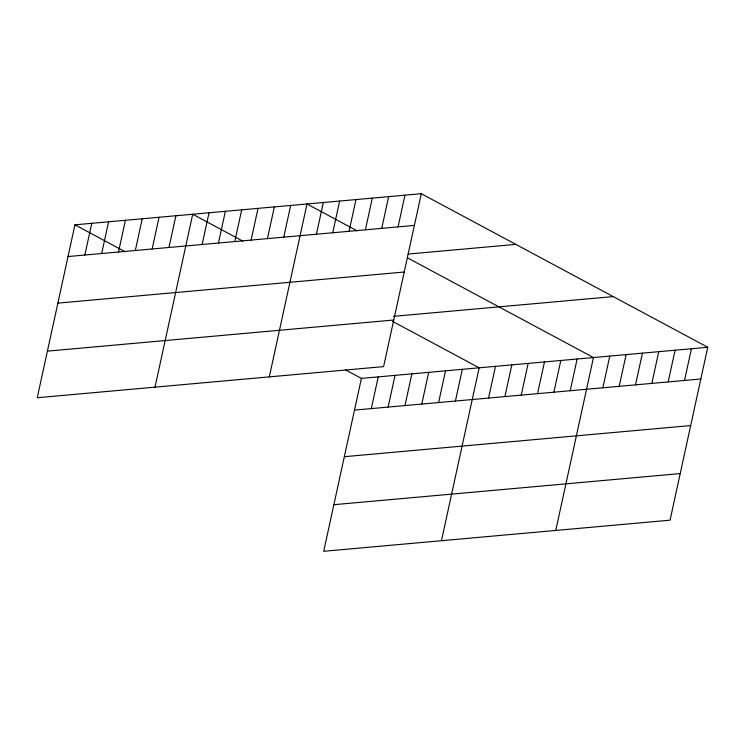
<?xml version="1.0" encoding="UTF-8"?>
<svg xmlns="http://www.w3.org/2000/svg" width="745" height="745" viewBox="0 0 745 745"><rect width="100%" height="100%" fill="white"/><g stroke="black" fill="none" stroke-linecap="round" stroke-linejoin="round"><path stroke-width="1.12" d="M421.298 193.709L74.947 224.822L37.25 397.728L383.601 366.605L421.298 193.709L707.75 347.272L670.053 520.178L323.703 551.291L361.399 378.395L707.75 347.272M84.856 255.032L91.775 223.314M101.674 253.514L108.593 221.805M118.502 252.006L125.421 220.287M135.32 250.497L142.239 218.779M152.148 248.988L159.058 217.27M168.966 247.47L175.885 215.752M155.007 387.149L192.704 214.243L242.926 241.166M202.119 244.49L209.038 212.781M218.443 243.028L225.363 211.31M234.777 241.557L241.687 209.848M251.102 240.095L258.021 208.376M267.427 238.624L274.346 206.914M283.761 237.161L290.671 205.443M269.299 376.877L307.005 203.981L357.218 230.894M316.411 234.228L323.33 202.51M332.745 232.757L339.655 201.038M349.07 231.295L355.989 199.576M365.395 229.823L372.314 198.105M381.729 228.361L388.639 196.643M398.053 226.89L404.963 195.171M371.308 408.595L378.227 376.877M388.136 407.087L395.046 375.368M404.954 405.578L411.873 373.86M421.782 404.06L428.692 372.342M438.6 402.551L445.519 370.833M455.419 401.043L462.338 369.324M441.459 540.712L479.165 367.806L392.513 321.356M488.571 398.063L495.49 366.344M504.905 396.591L511.815 364.873M521.23 395.129L528.14 363.411M537.555 393.658L544.474 361.94M553.889 392.196L560.799 360.478M570.214 390.725L577.124 359.006M555.761 530.44L593.458 357.544L407.496 257.854M602.863 387.791L609.783 356.073M619.197 386.329L626.107 354.611M635.522 384.858L642.441 353.139M651.847 383.396L658.766 351.677M668.181 381.924L675.091 350.206M684.506 380.462L691.425 348.744M68.037 256.541L414.378 225.428M408.064 254.064L515.829 244.388M57.877 303.131L404.218 272.018M393.341 316.355L613.219 296.594M47.41 351.137L393.751 320.015M354.49 410.104L700.831 378.991M344.33 456.694L690.68 425.581M333.862 504.7L680.213 473.587M74.947 224.822L125.169 251.745M345.652 369.948L361.399 378.395"/></g></svg>
